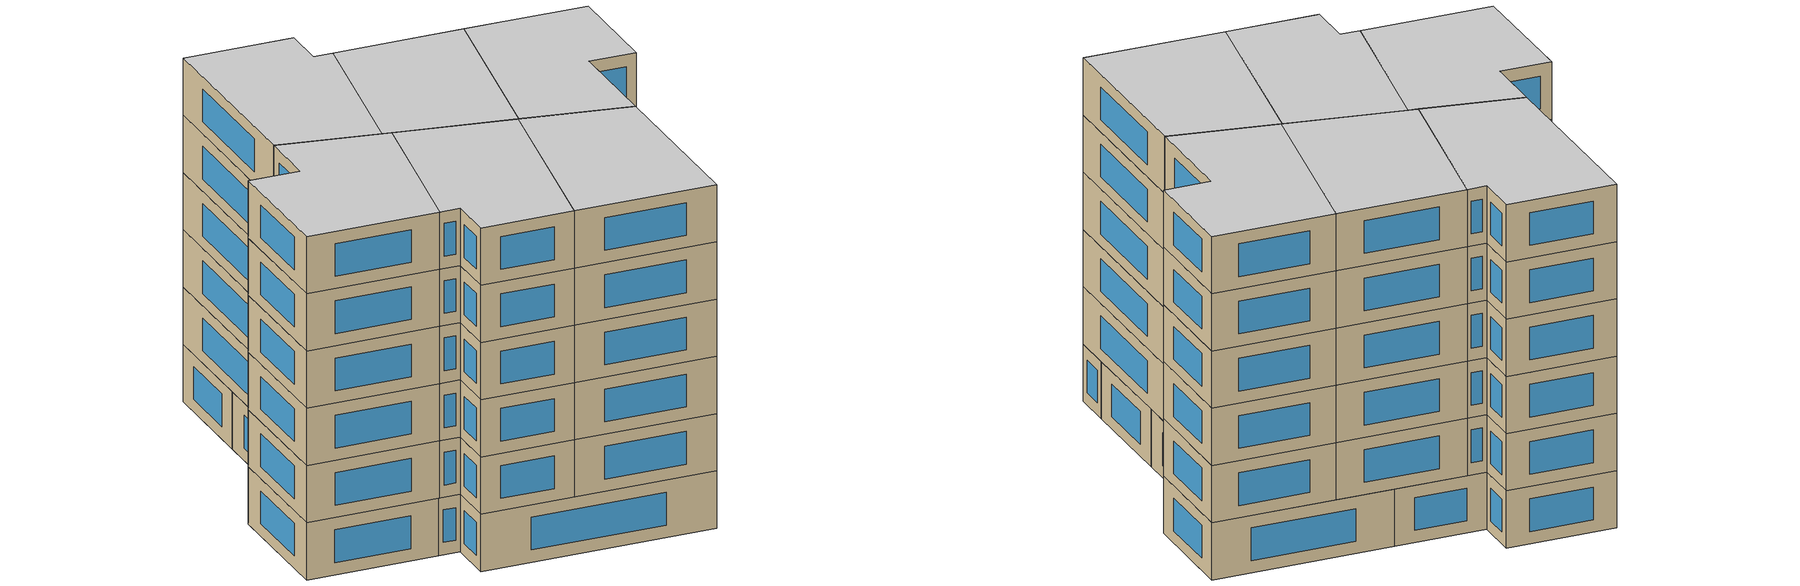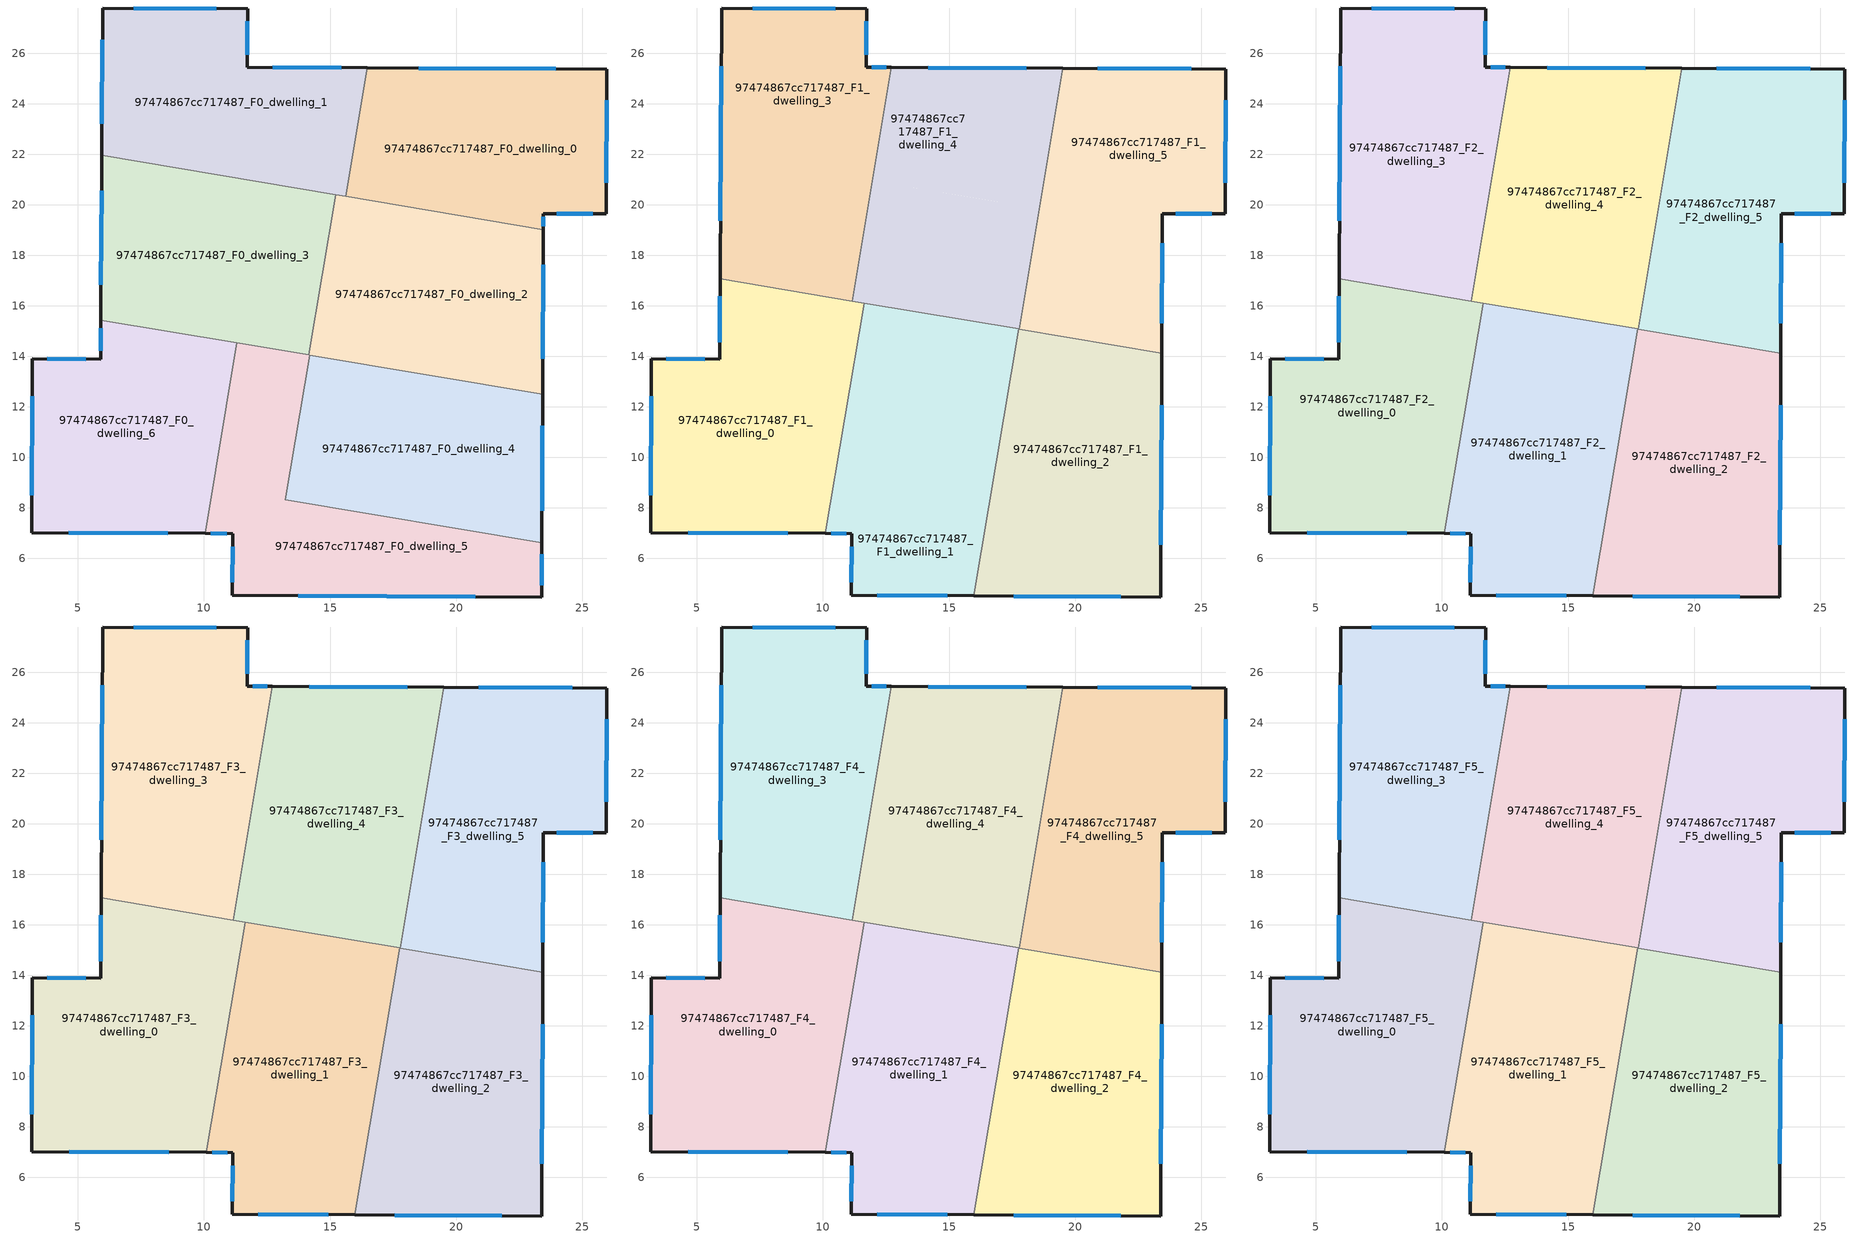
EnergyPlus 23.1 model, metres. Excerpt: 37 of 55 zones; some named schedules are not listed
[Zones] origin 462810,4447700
97474867cc717487_F0_dwelling_0
 floor ground (EU_floor_Construction): 25.97,25.38 25.94,19.65 23.46,19.66 23.46,19.02 15.62,20.34 16.47,25.43 z0
 wall outside (EU_wall_Construction): 23.46,19.02 23.46,19.66 25.94,19.65 25.97,25.38 16.47,25.43 z0:3
 wall to 97474867cc717487_F0_dwelling_1 (EU_wall_Construction): 16.47,25.43 15.62,20.34 z0:3
 wall to 97474867cc717487_F0_dwelling_2 (EU_wall_Construction): 15.62,20.34 23.46,19.02 z0:3
 window (EU_Window_Construction): 23.99,19.66 25.41,19.65 / 23.46,19.16 23.46,19.52 / 23.94,25.39 18.51,25.42 / 25.95,20.88 25.97,24.15 z0.64:2.36
97474867cc717487_F0_dwelling_1
 floor ground (EU_floor_Construction): 16.47,25.43 15.62,20.34 5.95,21.96 5.98,27.8 11.73,27.77 11.72,25.45 z0
 wall outside (EU_wall_Construction): 16.47,25.43 11.72,25.45 11.73,27.77 5.98,27.8 5.95,21.96 z0:3
 wall to 97474867cc717487_F0_dwelling_3 (EU_wall_Construction): 5.95,21.96 15.22,20.4 z0:3
 wall to 97474867cc717487_F0_dwelling_2 (EU_wall_Construction): 15.22,20.4 15.62,20.34 z0:3
 window (EU_Window_Construction): 5.98,26.55 5.96,23.21 / 10.5,27.78 7.22,27.8 / 11.72,25.95 11.73,27.28 / 15.45,25.44 12.74,25.45 z0.64:2.36
97474867cc717487_F0_dwelling_2
 floor ground (EU_floor_Construction): 23.46,19.02 23.42,12.5 14.15,14.06 15.22,20.41 z0
 wall outside (EU_wall_Construction): 23.42,12.5 23.46,19.02 z0:3
 wall to 97474867cc717487_F0_dwelling_3 (EU_wall_Construction): 15.22,20.41 14.15,14.06 z0:3
 wall to 97474867cc717487_F0_dwelling_4 (EU_wall_Construction): 14.19,14.05 23.42,12.5 z0:3
 wall to 97474867cc717487_F0_dwelling_5 (EU_wall_Construction): 14.15,14.06 14.19,14.05 z0:3
 window (EU_Window_Construction): 23.43,13.9 23.45,17.63 z0.64:2.36
 ceiling adiabatic (EU_roof_Construction): 23.43,14.13 23.46,19.02 18.58,19.84 17.78,15.08 14.42,15.64 14.15,14.06 17.49,13.5 17.75,15.08 z3
97474867cc717487_F0_dwelling_3
 floor ground (EU_floor_Construction): 15.22,20.41 14.15,14.06 5.92,15.44 5.95,21.96 z0
 wall outside (EU_wall_Construction): 5.95,21.96 5.92,15.44 z0:3
 wall to 97474867cc717487_F0_dwelling_6 (EU_wall_Construction): 5.92,15.44 11.31,14.53 z0:3
 wall to 97474867cc717487_F0_dwelling_5 (EU_wall_Construction): 11.31,14.53 14.15,14.06 z0:3
 window (EU_Window_Construction): 5.95,20.56 5.92,16.83 z0.64:2.36
 ceiling adiabatic (EU_roof_Construction): 14.15,14.06 15.22,20.41 11.96,20.95 11.16,16.19 11.63,16.11 11.37,14.52 z3
97474867cc717487_F0_dwelling_4
 floor ground (EU_floor_Construction): 23.42,12.5 23.39,6.61 13.23,8.32 14.19,14.05 z0
 wall outside (EU_wall_Construction): 23.39,6.61 23.42,12.5 z0:3
 wall to 97474867cc717487_F0_dwelling_5 (EU_wall_Construction): 14.19,14.05 13.23,8.32 23.39,6.61 z0:3
 window (EU_Window_Construction): 23.4,7.87 23.42,11.24 z0.64:2.36
97474867cc717487_F0_dwelling_5
 floor ground (EU_floor_Construction): 23.39,6.61 23.38,4.46 11.12,4.53 11.14,6.98 10.05,6.98 11.31,14.53 14.19,14.05 13.23,8.32 z0
 wall outside (EU_wall_Construction): 10.05,6.98 11.14,6.98 11.12,4.53 23.38,4.46 23.39,6.61 z0:3
 wall to 97474867cc717487_F0_dwelling_6 (EU_wall_Construction): 11.31,14.53 10.05,6.98 z0:3
 window (EU_Window_Construction): 23.39,4.92 23.39,6.15 / 13.75,4.52 20.76,4.48 / 11.14,6.45 11.13,5.06 / 10.28,6.98 10.91,6.98 z0.64:2.36
97474867cc717487_F0_dwelling_6
 floor ground (EU_floor_Construction): 11.31,14.53 10.05,6.98 3.17,7.01 3.21,13.9 5.91,13.88 5.92,15.44 z0
 wall outside (EU_wall_Construction): 5.92,15.44 5.91,13.88 3.21,13.9 3.17,7.01 10.05,6.98 z0:3
 window (EU_Window_Construction): 4.65,7.01 8.58,6.99 / 3.2,12.42 3.18,8.49 / 5.33,13.89 3.79,13.89 / 5.92,15.11 5.91,14.22 z0.64:2.36
97474867cc717487_F1_dwelling_0
 floor to 97474867cc717487_F0_dwelling_6 (EU_floor_Construction): 11.31,14.53 10.05,6.98 3.17,7.01 3.21,13.9 5.91,13.88 5.92,15.44 z3
 floor to 97474867cc717487_F0_dwelling_5 (EU_floor_Construction): 11.37,14.52 10.1,6.98 10.05,6.98 11.31,14.53 z3
 floor to 97474867cc717487_F0_dwelling_3 (EU_floor_Construction): 11.63,16.11 11.37,14.52 5.92,15.44 5.93,17.07 z3
 wall outside (EU_wall_Construction): 5.93,17.07 5.91,13.88 3.21,13.9 3.17,7.01 10.1,6.98 z3:6
 wall to 97474867cc717487_F1_dwelling_1 (EU_wall_Construction): 10.1,6.98 11.63,16.11 z3:6
 wall to 97474867cc717487_F1_dwelling_3 (EU_wall_Construction): 11.16,16.19 5.93,17.07 z3:6
 wall to 97474867cc717487_F1_dwelling_4 (EU_wall_Construction): 11.63,16.11 11.16,16.19 z3:6
 window (EU_Window_Construction): 5.92,16.39 5.91,14.57 / 4.66,7.01 8.62,6.99 / 3.2,12.42 3.18,8.49 / 5.33,13.89 3.79,13.89 z3.64:5.36
97474867cc717487_F1_dwelling_1
 floor to 97474867cc717487_F0_dwelling_5 (EU_floor_Construction): 14.19,14.05 13.23,8.32 16.53,7.76 15.98,4.51 11.12,4.53 11.14,6.98 10.1,6.98 11.37,14.52 z3
 floor to 97474867cc717487_F0_dwelling_4 (EU_floor_Construction): 17.49,13.5 16.53,7.76 13.23,8.32 14.19,14.05 z3
 floor adiabatic (EU_floor_Construction): 17.75,15.08 17.49,13.5 11.37,14.52 11.63,16.11 z3
 wall outside (EU_wall_Construction): 10.1,6.98 11.14,6.98 11.12,4.53 15.98,4.51 z3:6
 wall to 97474867cc717487_F1_dwelling_2 (EU_wall_Construction): 15.98,4.51 17.75,15.08 z3:6
 wall to 97474867cc717487_F1_dwelling_4 (EU_wall_Construction): 17.75,15.08 11.63,16.11 z3:6
 window (EU_Window_Construction): 12.16,4.53 14.94,4.51 / 11.14,6.45 11.13,5.06 / 10.33,6.98 10.92,6.98 z3.64:5.36
97474867cc717487_F1_dwelling_2
 floor to 97474867cc717487_F0_dwelling_4 (EU_floor_Construction): 23.42,12.5 23.39,6.61 16.53,7.76 17.49,13.5 z3
 floor to 97474867cc717487_F0_dwelling_5 (EU_floor_Construction): 23.39,6.61 23.38,4.46 15.98,4.51 16.53,7.76 z3
 floor to 97474867cc717487_F0_dwelling_2 (EU_floor_Construction): 23.43,14.13 23.42,12.5 17.49,13.5 17.75,15.08 z3
 wall outside (EU_wall_Construction): 15.98,4.51 23.38,4.46 23.43,14.13 z3:6
 wall to 97474867cc717487_F1_dwelling_5 (EU_wall_Construction): 23.43,14.13 17.78,15.08 z3:6
 wall to 97474867cc717487_F1_dwelling_4 (EU_wall_Construction): 17.78,15.08 17.75,15.08 z3:6
 window (EU_Window_Construction): 23.39,6.53 23.42,12.06 / 17.56,4.5 21.8,4.47 z3.64:5.36
97474867cc717487_F1_dwelling_3
 floor to 97474867cc717487_F0_dwelling_1 (EU_floor_Construction): 11.73,27.77 11.72,25.45 12.72,25.45 11.96,20.95 5.95,21.96 5.98,27.8 z3
 floor to 97474867cc717487_F0_dwelling_3 (EU_floor_Construction): 11.96,20.95 11.16,16.19 5.93,17.07 5.95,21.96 z3
 wall outside (EU_wall_Construction): 12.72,25.45 11.72,25.45 11.73,27.77 5.98,27.8 5.93,17.07 z3:6
 wall to 97474867cc717487_F1_dwelling_4 (EU_wall_Construction): 11.16,16.19 12.72,25.45 z3:6
 window (EU_Window_Construction): 5.97,25.5 5.94,19.37 / 10.5,27.78 7.22,27.8 / 11.72,25.95 11.73,27.28 / 12.51,25.45 11.93,25.45 z3.64:5.36
97474867cc717487_F1_dwelling_4
 floor to 97474867cc717487_F0_dwelling_1 (EU_floor_Construction): 16.47,25.43 15.62,20.34 11.96,20.95 12.72,25.45 z3
 floor to 97474867cc717487_F0_dwelling_0 (EU_floor_Construction): 19.52,25.42 18.58,19.84 15.62,20.34 16.47,25.43 z3
 floor to 97474867cc717487_F0_dwelling_2 (EU_floor_Construction): 18.58,19.84 17.78,15.08 14.42,15.64 15.22,20.4 z3
 floor adiabatic (EU_floor_Construction): 15.22,20.4 14.42,15.64 11.16,16.19 11.96,20.95 z3
 wall outside (EU_wall_Construction): 19.52,25.42 12.72,25.45 z3:6
 wall to 97474867cc717487_F1_dwelling_5 (EU_wall_Construction): 17.78,15.08 19.52,25.42 z3:6
 window (EU_Window_Construction): 18.06,25.42 14.17,25.44 z3.64:5.36
97474867cc717487_F1_dwelling_5
 floor to 97474867cc717487_F0_dwelling_0 (EU_floor_Construction): 25.97,25.38 25.94,19.65 23.46,19.66 23.45,19.02 18.58,19.84 19.52,25.42 z3
 floor adiabatic (EU_floor_Construction): 23.45,19.02 23.43,14.13 17.78,15.08 18.58,19.84 z3
 wall outside (EU_wall_Construction): 23.43,14.13 23.46,19.66 25.94,19.65 25.97,25.38 19.52,25.42 z3:6
 window (EU_Window_Construction): 23.44,15.31 23.45,18.47 / 24.59,25.39 20.9,25.41 / 25.95,20.88 25.97,24.15 / 23.99,19.66 25.41,19.65 z3.64:5.36
97474867cc717487_F2_dwelling_0
 floor to 97474867cc717487_F1_dwelling_0 (EU_floor_Construction): 11.63,16.11 10.1,6.98 3.17,7.01 3.21,13.9 5.91,13.88 5.93,17.07 z6
 wall outside (EU_wall_Construction): 5.93,17.07 5.91,13.88 3.21,13.9 3.17,7.01 10.1,6.98 z6:9
 wall to 97474867cc717487_F2_dwelling_1 (EU_wall_Construction): 10.1,6.98 11.63,16.11 z6:9
 wall to 97474867cc717487_F2_dwelling_3 (EU_wall_Construction): 11.16,16.19 5.93,17.07 z6:9
 wall to 97474867cc717487_F2_dwelling_4 (EU_wall_Construction): 11.63,16.11 11.16,16.19 z6:9
 window (EU_Window_Construction): 5.92,16.39 5.91,14.57 / 4.66,7.01 8.62,6.99 / 3.2,12.42 3.18,8.49 / 5.33,13.89 3.79,13.89 z6.64:8.36
97474867cc717487_F2_dwelling_1
 floor to 97474867cc717487_F1_dwelling_1 (EU_floor_Construction): 17.75,15.08 15.98,4.51 11.12,4.53 11.14,6.98 10.1,6.98 11.63,16.11 z6
 wall outside (EU_wall_Construction): 10.1,6.98 11.14,6.98 11.12,4.53 15.98,4.51 z6:9
 wall to 97474867cc717487_F2_dwelling_2 (EU_wall_Construction): 15.98,4.51 17.75,15.08 z6:9
 wall to 97474867cc717487_F2_dwelling_4 (EU_wall_Construction): 17.75,15.08 11.63,16.11 z6:9
 window (EU_Window_Construction): 12.16,4.53 14.94,4.51 / 11.14,6.45 11.13,5.06 / 10.33,6.98 10.92,6.98 z6.64:8.36
97474867cc717487_F2_dwelling_2
 floor to 97474867cc717487_F1_dwelling_2 (EU_floor_Construction): 23.43,14.13 23.38,4.46 15.98,4.51 17.75,15.08 z6
 wall outside (EU_wall_Construction): 15.98,4.51 23.38,4.46 23.43,14.13 z6:9
 wall to 97474867cc717487_F2_dwelling_5 (EU_wall_Construction): 23.43,14.13 17.78,15.08 z6:9
 wall to 97474867cc717487_F2_dwelling_4 (EU_wall_Construction): 17.78,15.08 17.75,15.08 z6:9
 window (EU_Window_Construction): 23.39,6.53 23.42,12.06 / 17.56,4.5 21.8,4.47 z6.64:8.36
97474867cc717487_F2_dwelling_3
 floor to 97474867cc717487_F1_dwelling_3 (EU_floor_Construction): 11.73,27.77 11.72,25.45 12.72,25.45 11.16,16.19 5.93,17.07 5.98,27.8 z6
 wall outside (EU_wall_Construction): 12.72,25.45 11.72,25.45 11.73,27.77 5.98,27.8 5.93,17.07 z6:9
 wall to 97474867cc717487_F2_dwelling_4 (EU_wall_Construction): 11.16,16.19 12.72,25.45 z6:9
 window (EU_Window_Construction): 5.97,25.5 5.94,19.37 / 10.5,27.78 7.22,27.8 / 11.72,25.95 11.73,27.28 / 12.51,25.45 11.93,25.45 z6.64:8.36
97474867cc717487_F2_dwelling_4
 floor to 97474867cc717487_F1_dwelling_4 (EU_floor_Construction): 19.52,25.42 17.78,15.08 11.16,16.19 12.72,25.45 z6
 wall outside (EU_wall_Construction): 19.52,25.42 12.72,25.45 z6:9
 wall to 97474867cc717487_F2_dwelling_5 (EU_wall_Construction): 17.78,15.08 19.52,25.42 z6:9
 window (EU_Window_Construction): 18.06,25.42 14.17,25.44 z6.64:8.36
97474867cc717487_F2_dwelling_5
 floor to 97474867cc717487_F1_dwelling_5 (EU_floor_Construction): 25.97,25.38 25.94,19.65 23.46,19.66 23.43,14.13 17.78,15.08 19.52,25.42 z6
 wall outside (EU_wall_Construction): 23.43,14.13 23.46,19.66 25.94,19.65 25.97,25.38 19.52,25.42 z6:9
 window (EU_Window_Construction): 23.44,15.31 23.45,18.47 / 24.59,25.39 20.9,25.41 / 25.95,20.88 25.97,24.15 / 23.99,19.66 25.41,19.65 z6.64:8.36
97474867cc717487_F3_dwelling_0
 floor to 97474867cc717487_F2_dwelling_0 (EU_floor_Construction): 11.63,16.11 10.1,6.98 3.17,7.01 3.21,13.9 5.91,13.88 5.93,17.07 z9
 wall outside (EU_wall_Construction): 5.93,17.07 5.91,13.88 3.21,13.9 3.17,7.01 10.1,6.98 z9:12
 wall to 97474867cc717487_F3_dwelling_1 (EU_wall_Construction): 10.1,6.98 11.63,16.11 z9:12
 wall to 97474867cc717487_F3_dwelling_3 (EU_wall_Construction): 11.16,16.19 5.93,17.07 z9:12
 wall to 97474867cc717487_F3_dwelling_4 (EU_wall_Construction): 11.63,16.11 11.16,16.19 z9:12
 window (EU_Window_Construction): 5.92,16.39 5.91,14.57 / 4.66,7.01 8.62,6.99 / 3.2,12.42 3.18,8.49 / 5.33,13.89 3.79,13.89 z9.64:11.36
97474867cc717487_F3_dwelling_1
 floor to 97474867cc717487_F2_dwelling_1 (EU_floor_Construction): 17.75,15.08 15.98,4.51 11.12,4.53 11.14,6.98 10.1,6.98 11.63,16.11 z9
 wall outside (EU_wall_Construction): 10.1,6.98 11.14,6.98 11.12,4.53 15.98,4.51 z9:12
 wall to 97474867cc717487_F3_dwelling_2 (EU_wall_Construction): 15.98,4.51 17.75,15.08 z9:12
 wall to 97474867cc717487_F3_dwelling_4 (EU_wall_Construction): 17.75,15.08 11.63,16.11 z9:12
 window (EU_Window_Construction): 12.16,4.53 14.94,4.51 / 11.14,6.45 11.13,5.06 / 10.33,6.98 10.92,6.98 z9.64:11.36
97474867cc717487_F3_dwelling_2
 floor to 97474867cc717487_F2_dwelling_2 (EU_floor_Construction): 23.43,14.13 23.38,4.46 15.98,4.51 17.75,15.08 z9
 wall outside (EU_wall_Construction): 15.98,4.51 23.38,4.46 23.43,14.13 z9:12
 wall to 97474867cc717487_F3_dwelling_5 (EU_wall_Construction): 23.43,14.13 17.78,15.08 z9:12
 wall to 97474867cc717487_F3_dwelling_4 (EU_wall_Construction): 17.78,15.08 17.75,15.08 z9:12
 window (EU_Window_Construction): 23.39,6.53 23.42,12.06 / 17.56,4.5 21.8,4.47 z9.64:11.36
97474867cc717487_F3_dwelling_3
 floor to 97474867cc717487_F2_dwelling_3 (EU_floor_Construction): 11.73,27.77 11.72,25.45 12.72,25.45 11.16,16.19 5.93,17.07 5.98,27.8 z9
 wall outside (EU_wall_Construction): 12.72,25.45 11.72,25.45 11.73,27.77 5.98,27.8 5.93,17.07 z9:12
 wall to 97474867cc717487_F3_dwelling_4 (EU_wall_Construction): 11.16,16.19 12.72,25.45 z9:12
 window (EU_Window_Construction): 5.97,25.5 5.94,19.37 / 10.5,27.78 7.22,27.8 / 11.72,25.95 11.73,27.28 / 12.51,25.45 11.93,25.45 z9.64:11.36
97474867cc717487_F3_dwelling_4
 floor to 97474867cc717487_F2_dwelling_4 (EU_floor_Construction): 19.52,25.42 17.78,15.08 11.16,16.19 12.72,25.45 z9
 wall outside (EU_wall_Construction): 19.52,25.42 12.72,25.45 z9:12
 wall to 97474867cc717487_F3_dwelling_5 (EU_wall_Construction): 17.78,15.08 19.52,25.42 z9:12
 window (EU_Window_Construction): 18.06,25.42 14.17,25.44 z9.64:11.36
97474867cc717487_F3_dwelling_5
 floor to 97474867cc717487_F2_dwelling_5 (EU_floor_Construction): 25.97,25.38 25.94,19.65 23.46,19.66 23.43,14.13 17.78,15.08 19.52,25.42 z9
 wall outside (EU_wall_Construction): 23.43,14.13 23.46,19.66 25.94,19.65 25.97,25.38 19.52,25.42 z9:12
 window (EU_Window_Construction): 23.44,15.31 23.45,18.47 / 24.59,25.39 20.9,25.41 / 25.95,20.88 25.97,24.15 / 23.99,19.66 25.41,19.65 z9.64:11.36
97474867cc717487_F4_dwelling_0
 floor to 97474867cc717487_F3_dwelling_0 (EU_floor_Construction): 11.63,16.11 10.1,6.98 3.17,7.01 3.21,13.9 5.91,13.88 5.93,17.07 z12
 wall outside (EU_wall_Construction): 5.93,17.07 5.91,13.88 3.21,13.9 3.17,7.01 10.1,6.98 z12:15
 wall to 97474867cc717487_F4_dwelling_1 (EU_wall_Construction): 10.1,6.98 11.63,16.11 z12:15
 wall to 97474867cc717487_F4_dwelling_3 (EU_wall_Construction): 11.16,16.19 5.93,17.07 z12:15
 wall to 97474867cc717487_F4_dwelling_4 (EU_wall_Construction): 11.63,16.11 11.16,16.19 z12:15
 window (EU_Window_Construction): 5.92,16.39 5.91,14.57 / 4.66,7.01 8.62,6.99 / 3.2,12.42 3.18,8.49 / 5.33,13.89 3.79,13.89 z12.64:14.36
97474867cc717487_F4_dwelling_1
 floor to 97474867cc717487_F3_dwelling_1 (EU_floor_Construction): 17.75,15.08 15.98,4.51 11.12,4.53 11.14,6.98 10.1,6.98 11.63,16.11 z12
 wall outside (EU_wall_Construction): 10.1,6.98 11.14,6.98 11.12,4.53 15.98,4.51 z12:15
 wall to 97474867cc717487_F4_dwelling_2 (EU_wall_Construction): 15.98,4.51 17.75,15.08 z12:15
 wall to 97474867cc717487_F4_dwelling_4 (EU_wall_Construction): 17.75,15.08 11.63,16.11 z12:15
 window (EU_Window_Construction): 12.16,4.53 14.94,4.51 / 11.14,6.45 11.13,5.06 / 10.33,6.98 10.92,6.98 z12.64:14.36
97474867cc717487_F4_dwelling_2
 floor to 97474867cc717487_F3_dwelling_2 (EU_floor_Construction): 23.43,14.13 23.38,4.46 15.98,4.51 17.75,15.08 z12
 wall outside (EU_wall_Construction): 15.98,4.51 23.38,4.46 23.43,14.13 z12:15
 wall to 97474867cc717487_F4_dwelling_5 (EU_wall_Construction): 23.43,14.13 17.78,15.08 z12:15
 wall to 97474867cc717487_F4_dwelling_4 (EU_wall_Construction): 17.78,15.08 17.75,15.08 z12:15
 window (EU_Window_Construction): 23.39,6.53 23.42,12.06 / 17.56,4.5 21.8,4.47 z12.64:14.36
97474867cc717487_F4_dwelling_3
 floor to 97474867cc717487_F3_dwelling_3 (EU_floor_Construction): 11.73,27.77 11.72,25.45 12.72,25.45 11.16,16.19 5.93,17.07 5.98,27.8 z12
 wall outside (EU_wall_Construction): 12.72,25.45 11.72,25.45 11.73,27.77 5.98,27.8 5.93,17.07 z12:15
 wall to 97474867cc717487_F4_dwelling_4 (EU_wall_Construction): 11.16,16.19 12.72,25.45 z12:15
 window (EU_Window_Construction): 5.97,25.5 5.94,19.37 / 10.5,27.78 7.22,27.8 / 11.72,25.95 11.73,27.28 / 12.51,25.45 11.93,25.45 z12.64:14.36
97474867cc717487_F4_dwelling_4
 floor to 97474867cc717487_F3_dwelling_4 (EU_floor_Construction): 19.52,25.42 17.78,15.08 11.16,16.19 12.72,25.45 z12
 wall outside (EU_wall_Construction): 19.52,25.42 12.72,25.45 z12:15
 wall to 97474867cc717487_F4_dwelling_5 (EU_wall_Construction): 17.78,15.08 19.52,25.42 z12:15
 window (EU_Window_Construction): 18.06,25.42 14.17,25.44 z12.64:14.36
97474867cc717487_F4_dwelling_5
 floor to 97474867cc717487_F3_dwelling_5 (EU_floor_Construction): 25.97,25.38 25.94,19.65 23.46,19.66 23.43,14.13 17.78,15.08 19.52,25.42 z12
 wall outside (EU_wall_Construction): 23.43,14.13 23.46,19.66 25.94,19.65 25.97,25.38 19.52,25.42 z12:15
 window (EU_Window_Construction): 23.44,15.31 23.45,18.47 / 24.59,25.39 20.9,25.41 / 25.95,20.88 25.97,24.15 / 23.99,19.66 25.41,19.65 z12.64:14.36
97474867cc717487_F5_dwelling_0
 floor to 97474867cc717487_F4_dwelling_0 (EU_floor_Construction): 11.63,16.11 10.1,6.98 3.17,7.01 3.21,13.9 5.91,13.88 5.93,17.07 z15
 wall outside (EU_wall_Construction): 5.93,17.07 5.91,13.88 3.21,13.9 3.17,7.01 10.1,6.98 z15:18
 wall to 97474867cc717487_F5_dwelling_1 (EU_wall_Construction): 10.1,6.98 11.63,16.11 z15:18
 wall to 97474867cc717487_F5_dwelling_3 (EU_wall_Construction): 11.16,16.19 5.93,17.07 z15:18
 wall to 97474867cc717487_F5_dwelling_4 (EU_wall_Construction): 11.63,16.11 11.16,16.19 z15:18
 window (EU_Window_Construction): 5.92,16.39 5.91,14.57 / 4.66,7.01 8.62,6.99 / 3.2,12.42 3.18,8.49 / 5.33,13.89 3.79,13.89 z15.64:17.36
 ceiling to 97474867cc717487_F6_dwelling_0 (EU_floor_Construction): 10.1,6.98 11.63,16.11 5.93,17.07 5.91,13.88 3.21,13.9 3.17,7.01 z18
97474867cc717487_F5_dwelling_1
 floor to 97474867cc717487_F4_dwelling_1 (EU_floor_Construction): 17.75,15.08 15.98,4.51 11.12,4.53 11.14,6.98 10.1,6.98 11.63,16.11 z15
 wall outside (EU_wall_Construction): 10.1,6.98 11.14,6.98 11.12,4.53 15.98,4.51 z15:18
 wall to 97474867cc717487_F5_dwelling_2 (EU_wall_Construction): 15.98,4.51 17.75,15.08 z15:18
 wall to 97474867cc717487_F5_dwelling_4 (EU_wall_Construction): 17.75,15.08 11.63,16.11 z15:18
 window (EU_Window_Construction): 12.16,4.53 14.94,4.51 / 11.14,6.45 11.13,5.06 / 10.33,6.98 10.92,6.98 z15.64:17.36
 ceiling to 97474867cc717487_F6_dwelling_1 (EU_floor_Construction): 15.98,4.51 17.75,15.08 11.63,16.11 10.1,6.98 11.14,6.98 11.12,4.53 z18
97474867cc717487_F5_dwelling_2
 floor to 97474867cc717487_F4_dwelling_2 (EU_floor_Construction): 23.43,14.13 23.38,4.46 15.98,4.51 17.75,15.08 z15
 wall outside (EU_wall_Construction): 15.98,4.51 23.38,4.46 23.43,14.13 z15:18
 wall to 97474867cc717487_F5_dwelling_5 (EU_wall_Construction): 23.43,14.13 17.78,15.08 z15:18
 wall to 97474867cc717487_F5_dwelling_4 (EU_wall_Construction): 17.78,15.08 17.75,15.08 z15:18
 window (EU_Window_Construction): 23.39,6.53 23.42,12.06 / 17.56,4.5 21.8,4.47 z15.64:17.36
 ceiling to 97474867cc717487_F6_dwelling_2 (EU_floor_Construction): 23.38,4.46 23.43,14.13 17.75,15.08 15.98,4.51 z18
97474867cc717487_F5_dwelling_3
 floor to 97474867cc717487_F4_dwelling_3 (EU_floor_Construction): 11.73,27.77 11.72,25.45 12.72,25.45 11.16,16.19 5.93,17.07 5.98,27.8 z15
 wall outside (EU_wall_Construction): 12.72,25.45 11.72,25.45 11.73,27.77 5.98,27.8 5.93,17.07 z15:18
 wall to 97474867cc717487_F5_dwelling_4 (EU_wall_Construction): 11.16,16.19 12.72,25.45 z15:18
 window (EU_Window_Construction): 5.97,25.5 5.94,19.37 / 10.5,27.78 7.22,27.8 / 11.72,25.95 11.73,27.28 / 12.51,25.45 11.93,25.45 z15.64:17.36
 ceiling to 97474867cc717487_F6_dwelling_3 (EU_floor_Construction): 11.16,16.19 12.72,25.45 11.72,25.45 11.73,27.77 5.98,27.8 5.93,17.07 z18
97474867cc717487_F5_dwelling_4
 floor to 97474867cc717487_F4_dwelling_4 (EU_floor_Construction): 19.52,25.42 17.78,15.08 11.16,16.19 12.72,25.45 z15
 wall outside (EU_wall_Construction): 19.52,25.42 12.72,25.45 z15:18
 wall to 97474867cc717487_F5_dwelling_5 (EU_wall_Construction): 17.78,15.08 19.52,25.42 z15:18
 window (EU_Window_Construction): 18.06,25.42 14.17,25.44 z15.64:17.36
 ceiling to 97474867cc717487_F6_dwelling_4 (EU_floor_Construction): 17.78,15.08 19.52,25.42 12.72,25.45 11.16,16.19 z18
97474867cc717487_F5_dwelling_5
 floor to 97474867cc717487_F4_dwelling_5 (EU_floor_Construction): 25.97,25.38 25.94,19.65 23.46,19.66 23.43,14.13 17.78,15.08 19.52,25.42 z15
 wall outside (EU_wall_Construction): 23.43,14.13 23.46,19.66 25.94,19.65 25.97,25.38 19.52,25.42 z15:18
 window (EU_Window_Construction): 23.44,15.31 23.45,18.47 / 24.59,25.39 20.9,25.41 / 25.95,20.88 25.97,24.15 / 23.99,19.66 25.41,19.65 z15.64:17.36
 ceiling to 97474867cc717487_F6_dwelling_5 (EU_floor_Construction): 23.43,14.13 23.46,19.66 25.94,19.65 25.97,25.38 19.52,25.42 17.78,15.08 z18
[Building]
EU S2 Campaign: North Axis=0; Terrain=City; Solar Distribution=FullExterior
[Site:Location]
Yerevan-Zvartnots.Intl.AP: Latitude=40.15; Longitude=44.383; Time Zone=4; Elevation=854
[SizingPeriod:WeatherFileDays]
AnnualSizingPeriod: Begin Month=1; Begin Day of Month=1; End Month=12; End Day of Month=31; Day of Week for Start Day=Monday; Use Weather File Daylight Saving Period=No; Use Weather File Rain and Snow Indicators=No
[MATERIAL]
EU_InternalMass_Material: Roughness=MediumRough; Thickness=0.1; Conductivity=1; Density=1800; Specific Heat=900; Thermal Absorptance=0.9; Solar Absorptance=0.7; Visible Absorptance=0.7
[MATERIAL:NOMASS] Roughness=MediumRough; Thermal Absorptance=0.9; Solar Absorptance=0.7; Visible Absorptance=0.7
Name | Thermal Resistance
EU_wall_NoMass | 1.05043
EU_roof_NoMass | 1.45357
EU_floor_NoMass | 0.478065
[WINDOWMATERIAL:SIMPLEGLAZINGSYSTEM]
EU_Window_SimpleGlazing: UFactor=2.5566; Solar Heat Gain Coefficient=0.75; Visible Transmittance=0.75
[CONSTRUCTION]
EU_wall_Construction: EU_wall_NoMass
EU_roof_Construction: EU_roof_NoMass
EU_floor_Construction: EU_floor_NoMass
EU_Window_Construction: EU_Window_SimpleGlazing
EU_InternalMass_Construction: EU_InternalMass_Material
[ZONE] Type=1; Multiplier=1; Ceiling Height=autocalculate; Floor Area=autocalculate; Part of Total Floor Area=Yes
Name | Volume
97474867cc717487_F0_dwelling_0 | 171.409
97474867cc717487_F1_dwelling_0; 97474867cc717487_F2_dwelling_0; 97474867cc717487_F3_dwelling_0; 97474867cc717487_F4_dwelling_0; 97474867cc717487_F5_dwelling_0 | 199.964
97474867cc717487_F0_dwelling_1 | 171.394
97474867cc717487_F1_dwelling_1; 97474867cc717487_F2_dwelling_1; 97474867cc717487_F3_dwelling_1; 97474867cc717487_F4_dwelling_1; 97474867cc717487_F5_dwelling_1; 97474867cc717487_F1_dwelling_5; 97474867cc717487_F2_dwelling_5; 97474867cc717487_F3_dwelling_5; 97474867cc717487_F4_dwelling_5; 97474867cc717487_F5_dwelling_5 | 199.956
97474867cc717487_F0_dwelling_2 | 171.391
97474867cc717487_F1_dwelling_2; 97474867cc717487_F2_dwelling_2; 97474867cc717487_F3_dwelling_2; 97474867cc717487_F4_dwelling_2; 97474867cc717487_F5_dwelling_2 | 199.979
97474867cc717487_F0_dwelling_3 | 171.398
97474867cc717487_F1_dwelling_3; 97474867cc717487_F2_dwelling_3; 97474867cc717487_F3_dwelling_3; 97474867cc717487_F4_dwelling_3; 97474867cc717487_F5_dwelling_3 | 199.967
97474867cc717487_F0_dwelling_4 | 171.415
97474867cc717487_F1_dwelling_4; 97474867cc717487_F2_dwelling_4; 97474867cc717487_F3_dwelling_4; 97474867cc717487_F4_dwelling_4; 97474867cc717487_F5_dwelling_4 | 199.961
97474867cc717487_F0_dwelling_5 | 171.392
97474867cc717487_F0_dwelling_6 | 171.4
[INTERNALMASS] Construction=EU_InternalMass_Construction
Name | Zone or ZoneList | Surface Area
97474867cc717487_F0_dwelling_0_EU_InternalMass | 97474867cc717487_F0_dwelling_0 | 57.1356
97474867cc717487_F0_dwelling_1_EU_InternalMass | 97474867cc717487_F0_dwelling_1 | 57.132
97474867cc717487_F0_dwelling_2_EU_InternalMass | 97474867cc717487_F0_dwelling_2 | 57.1303
97474867cc717487_F0_dwelling_3_EU_InternalMass | 97474867cc717487_F0_dwelling_3 | 57.1326
97474867cc717487_F0_dwelling_4_EU_InternalMass | 97474867cc717487_F0_dwelling_4 | 57.1385
97474867cc717487_F0_dwelling_5_EU_InternalMass | 97474867cc717487_F0_dwelling_5 | 57.1308
97474867cc717487_F0_dwelling_6_EU_InternalMass | 97474867cc717487_F0_dwelling_6 | 57.132
97474867cc717487_F1_dwelling_0_EU_InternalMass | 97474867cc717487_F1_dwelling_0 | 66.6546
97474867cc717487_F1_dwelling_1_EU_InternalMass | 97474867cc717487_F1_dwelling_1 | 66.652
97474867cc717487_F1_dwelling_2_EU_InternalMass | 97474867cc717487_F1_dwelling_2 | 66.6597
97474867cc717487_F1_dwelling_3_EU_InternalMass | 97474867cc717487_F1_dwelling_3 | 66.656
97474867cc717487_F1_dwelling_4_EU_InternalMass | 97474867cc717487_F1_dwelling_4 | 66.6535
97474867cc717487_F1_dwelling_5_EU_InternalMass | 97474867cc717487_F1_dwelling_5 | 66.6521
97474867cc717487_F2_dwelling_0_EU_InternalMass | 97474867cc717487_F2_dwelling_0 | 66.6546
97474867cc717487_F2_dwelling_1_EU_InternalMass | 97474867cc717487_F2_dwelling_1 | 66.652
97474867cc717487_F2_dwelling_2_EU_InternalMass | 97474867cc717487_F2_dwelling_2 | 66.6597
97474867cc717487_F2_dwelling_3_EU_InternalMass | 97474867cc717487_F2_dwelling_3 | 66.656
97474867cc717487_F2_dwelling_4_EU_InternalMass | 97474867cc717487_F2_dwelling_4 | 66.6535
97474867cc717487_F2_dwelling_5_EU_InternalMass | 97474867cc717487_F2_dwelling_5 | 66.6521
97474867cc717487_F3_dwelling_0_EU_InternalMass | 97474867cc717487_F3_dwelling_0 | 66.6546
97474867cc717487_F3_dwelling_1_EU_InternalMass | 97474867cc717487_F3_dwelling_1 | 66.652
97474867cc717487_F3_dwelling_2_EU_InternalMass | 97474867cc717487_F3_dwelling_2 | 66.6597
97474867cc717487_F3_dwelling_3_EU_InternalMass | 97474867cc717487_F3_dwelling_3 | 66.656
97474867cc717487_F3_dwelling_4_EU_InternalMass | 97474867cc717487_F3_dwelling_4 | 66.6535
97474867cc717487_F3_dwelling_5_EU_InternalMass | 97474867cc717487_F3_dwelling_5 | 66.6521
97474867cc717487_F4_dwelling_0_EU_InternalMass | 97474867cc717487_F4_dwelling_0 | 66.6546
97474867cc717487_F4_dwelling_1_EU_InternalMass | 97474867cc717487_F4_dwelling_1 | 66.652
97474867cc717487_F4_dwelling_2_EU_InternalMass | 97474867cc717487_F4_dwelling_2 | 66.6597
97474867cc717487_F4_dwelling_3_EU_InternalMass | 97474867cc717487_F4_dwelling_3 | 66.656
97474867cc717487_F4_dwelling_4_EU_InternalMass | 97474867cc717487_F4_dwelling_4 | 66.6535
97474867cc717487_F4_dwelling_5_EU_InternalMass | 97474867cc717487_F4_dwelling_5 | 66.6521
97474867cc717487_F5_dwelling_0_EU_InternalMass | 97474867cc717487_F5_dwelling_0 | 66.6546
97474867cc717487_F5_dwelling_1_EU_InternalMass | 97474867cc717487_F5_dwelling_1 | 66.652
97474867cc717487_F5_dwelling_2_EU_InternalMass | 97474867cc717487_F5_dwelling_2 | 66.6597
97474867cc717487_F5_dwelling_3_EU_InternalMass | 97474867cc717487_F5_dwelling_3 | 66.656
97474867cc717487_F5_dwelling_4_EU_InternalMass | 97474867cc717487_F5_dwelling_4 | 66.6535
97474867cc717487_F5_dwelling_5_EU_InternalMass | 97474867cc717487_F5_dwelling_5 | 66.6521
[OTHEREQUIPMENT] Fuel Type=Electricity; Design Level Calculation Method=Watts/Area; Power per Zone Floor Area=1; Fraction Latent=0; Fraction Radiant=0; Fraction Lost=0; Carbon Dioxide Generation Rate=0; EndUse Subcategory=EU_Step8_InternalGains
Name | Zone or ZoneList or Space or SpaceList | Schedule
EU_Step8_InternalGain_97474867cc717487_F0_dwelling_0_f000 | 97474867cc717487_F0_dwelling_0 | EU_Step8_GainSchedule_97474867cc717487_F0_dwelling_0_f000
EU_Step8_InternalGain_97474867cc717487_F0_dwelling_1_f000 | 97474867cc717487_F0_dwelling_1 | EU_Step8_GainSchedule_97474867cc717487_F0_dwelling_1_f000
EU_Step8_InternalGain_97474867cc717487_F0_dwelling_2_f000 | 97474867cc717487_F0_dwelling_2 | EU_Step8_GainSchedule_97474867cc717487_F0_dwelling_2_f000
EU_Step8_InternalGain_97474867cc717487_F0_dwelling_3_f000 | 97474867cc717487_F0_dwelling_3 | EU_Step8_GainSchedule_97474867cc717487_F0_dwelling_3_f000
EU_Step8_InternalGain_97474867cc717487_F0_dwelling_4_f000 | 97474867cc717487_F0_dwelling_4 | EU_Step8_GainSchedule_97474867cc717487_F0_dwelling_4_f000
EU_Step8_InternalGain_97474867cc717487_F0_dwelling_5_f000 | 97474867cc717487_F0_dwelling_5 | EU_Step8_GainSchedule_97474867cc717487_F0_dwelling_5_f000
EU_Step8_InternalGain_97474867cc717487_F0_dwelling_6_f000 | 97474867cc717487_F0_dwelling_6 | EU_Step8_GainSchedule_97474867cc717487_F0_dwelling_6_f000
EU_Step8_InternalGain_97474867cc717487_F1_dwelling_0_f000 | 97474867cc717487_F1_dwelling_0 | EU_Step8_GainSchedule_97474867cc717487_F1_dwelling_0_f000
EU_Step8_InternalGain_97474867cc717487_F1_dwelling_1_f000 | 97474867cc717487_F1_dwelling_1 | EU_Step8_GainSchedule_97474867cc717487_F1_dwelling_1_f000
EU_Step8_InternalGain_97474867cc717487_F1_dwelling_2_f000 | 97474867cc717487_F1_dwelling_2 | EU_Step8_GainSchedule_97474867cc717487_F1_dwelling_2_f000
EU_Step8_InternalGain_97474867cc717487_F1_dwelling_3_f000 | 97474867cc717487_F1_dwelling_3 | EU_Step8_GainSchedule_97474867cc717487_F1_dwelling_3_f000
EU_Step8_InternalGain_97474867cc717487_F1_dwelling_4_f000 | 97474867cc717487_F1_dwelling_4 | EU_Step8_GainSchedule_97474867cc717487_F1_dwelling_4_f000
EU_Step8_InternalGain_97474867cc717487_F1_dwelling_5_f000 | 97474867cc717487_F1_dwelling_5 | EU_Step8_GainSchedule_97474867cc717487_F1_dwelling_5_f000
EU_Step8_InternalGain_97474867cc717487_F2_dwelling_0_f000 | 97474867cc717487_F2_dwelling_0 | EU_Step8_GainSchedule_97474867cc717487_F2_dwelling_0_f000
EU_Step8_InternalGain_97474867cc717487_F2_dwelling_1_f000 | 97474867cc717487_F2_dwelling_1 | EU_Step8_GainSchedule_97474867cc717487_F2_dwelling_1_f000
EU_Step8_InternalGain_97474867cc717487_F2_dwelling_2_f000 | 97474867cc717487_F2_dwelling_2 | EU_Step8_GainSchedule_97474867cc717487_F2_dwelling_2_f000
EU_Step8_InternalGain_97474867cc717487_F2_dwelling_3_f000 | 97474867cc717487_F2_dwelling_3 | EU_Step8_GainSchedule_97474867cc717487_F2_dwelling_3_f000
EU_Step8_InternalGain_97474867cc717487_F2_dwelling_4_f000 | 97474867cc717487_F2_dwelling_4 | EU_Step8_GainSchedule_97474867cc717487_F2_dwelling_4_f000
EU_Step8_InternalGain_97474867cc717487_F2_dwelling_5_f000 | 97474867cc717487_F2_dwelling_5 | EU_Step8_GainSchedule_97474867cc717487_F2_dwelling_5_f000
EU_Step8_InternalGain_97474867cc717487_F3_dwelling_0_f000 | 97474867cc717487_F3_dwelling_0 | EU_Step8_GainSchedule_97474867cc717487_F3_dwelling_0_f000
EU_Step8_InternalGain_97474867cc717487_F3_dwelling_1_f000 | 97474867cc717487_F3_dwelling_1 | EU_Step8_GainSchedule_97474867cc717487_F3_dwelling_1_f000
EU_Step8_InternalGain_97474867cc717487_F3_dwelling_2_f000 | 97474867cc717487_F3_dwelling_2 | EU_Step8_GainSchedule_97474867cc717487_F3_dwelling_2_f000
EU_Step8_InternalGain_97474867cc717487_F3_dwelling_3_f000 | 97474867cc717487_F3_dwelling_3 | EU_Step8_GainSchedule_97474867cc717487_F3_dwelling_3_f000
EU_Step8_InternalGain_97474867cc717487_F3_dwelling_4_f000 | 97474867cc717487_F3_dwelling_4 | EU_Step8_GainSchedule_97474867cc717487_F3_dwelling_4_f000
EU_Step8_InternalGain_97474867cc717487_F3_dwelling_5_f000 | 97474867cc717487_F3_dwelling_5 | EU_Step8_GainSchedule_97474867cc717487_F3_dwelling_5_f000
EU_Step8_InternalGain_97474867cc717487_F4_dwelling_0_f000 | 97474867cc717487_F4_dwelling_0 | EU_Step8_GainSchedule_97474867cc717487_F4_dwelling_0_f000
EU_Step8_InternalGain_97474867cc717487_F4_dwelling_1_f000 | 97474867cc717487_F4_dwelling_1 | EU_Step8_GainSchedule_97474867cc717487_F4_dwelling_1_f000
EU_Step8_InternalGain_97474867cc717487_F4_dwelling_2_f000 | 97474867cc717487_F4_dwelling_2 | EU_Step8_GainSchedule_97474867cc717487_F4_dwelling_2_f000
EU_Step8_InternalGain_97474867cc717487_F4_dwelling_3_f000 | 97474867cc717487_F4_dwelling_3 | EU_Step8_GainSchedule_97474867cc717487_F4_dwelling_3_f000
EU_Step8_InternalGain_97474867cc717487_F4_dwelling_4_f000 | 97474867cc717487_F4_dwelling_4 | EU_Step8_GainSchedule_97474867cc717487_F4_dwelling_4_f000
EU_Step8_InternalGain_97474867cc717487_F4_dwelling_5_f000 | 97474867cc717487_F4_dwelling_5 | EU_Step8_GainSchedule_97474867cc717487_F4_dwelling_5_f000
EU_Step8_InternalGain_97474867cc717487_F5_dwelling_0_f000 | 97474867cc717487_F5_dwelling_0 | EU_Step8_GainSchedule_97474867cc717487_F5_dwelling_0_f000
EU_Step8_InternalGain_97474867cc717487_F5_dwelling_1_f000 | 97474867cc717487_F5_dwelling_1 | EU_Step8_GainSchedule_97474867cc717487_F5_dwelling_1_f000
EU_Step8_InternalGain_97474867cc717487_F5_dwelling_2_f000 | 97474867cc717487_F5_dwelling_2 | EU_Step8_GainSchedule_97474867cc717487_F5_dwelling_2_f000
EU_Step8_InternalGain_97474867cc717487_F5_dwelling_3_f000 | 97474867cc717487_F5_dwelling_3 | EU_Step8_GainSchedule_97474867cc717487_F5_dwelling_3_f000
EU_Step8_InternalGain_97474867cc717487_F5_dwelling_4_f000 | 97474867cc717487_F5_dwelling_4 | EU_Step8_GainSchedule_97474867cc717487_F5_dwelling_4_f000
EU_Step8_InternalGain_97474867cc717487_F5_dwelling_5_f000 | 97474867cc717487_F5_dwelling_5 | EU_Step8_GainSchedule_97474867cc717487_F5_dwelling_5_f000
[ZONEVENTILATION:DESIGNFLOWRATE] Schedule=EU_AlwaysOn; Design Flow Rate Calculation Method=AirChanges/Hour; Air Changes per Hour=0.557805; Ventilation Type=Natural; Fan Pressure Rise=0; Fan Total Efficiency=1; Constant Term Coefficient=1; Temperature Term Coefficient=0; Velocity Term Coefficient=0; Velocity Squared Term Coefficient=0; Minimum Indoor Temperature=-100; Maximum Indoor Temperature=100; Delta Temperature=-100; Minimum Outdoor Temperature=-100; Maximum Outdoor Temperature=100; Maximum Wind Speed=40
Name | Zone or ZoneList or Space or SpaceList
EU_ConstantAir_97474867cc717487_F0_dwelling_0 | 97474867cc717487_F0_dwelling_0
EU_ConstantAir_97474867cc717487_F0_dwelling_1 | 97474867cc717487_F0_dwelling_1
EU_ConstantAir_97474867cc717487_F0_dwelling_2 | 97474867cc717487_F0_dwelling_2
EU_ConstantAir_97474867cc717487_F0_dwelling_3 | 97474867cc717487_F0_dwelling_3
EU_ConstantAir_97474867cc717487_F0_dwelling_4 | 97474867cc717487_F0_dwelling_4
EU_ConstantAir_97474867cc717487_F0_dwelling_5 | 97474867cc717487_F0_dwelling_5
EU_ConstantAir_97474867cc717487_F0_dwelling_6 | 97474867cc717487_F0_dwelling_6
EU_ConstantAir_97474867cc717487_F1_dwelling_0 | 97474867cc717487_F1_dwelling_0
EU_ConstantAir_97474867cc717487_F1_dwelling_1 | 97474867cc717487_F1_dwelling_1
EU_ConstantAir_97474867cc717487_F1_dwelling_2 | 97474867cc717487_F1_dwelling_2
EU_ConstantAir_97474867cc717487_F1_dwelling_3 | 97474867cc717487_F1_dwelling_3
EU_ConstantAir_97474867cc717487_F1_dwelling_4 | 97474867cc717487_F1_dwelling_4
EU_ConstantAir_97474867cc717487_F1_dwelling_5 | 97474867cc717487_F1_dwelling_5
EU_ConstantAir_97474867cc717487_F2_dwelling_0 | 97474867cc717487_F2_dwelling_0
EU_ConstantAir_97474867cc717487_F2_dwelling_1 | 97474867cc717487_F2_dwelling_1
EU_ConstantAir_97474867cc717487_F2_dwelling_2 | 97474867cc717487_F2_dwelling_2
EU_ConstantAir_97474867cc717487_F2_dwelling_3 | 97474867cc717487_F2_dwelling_3
EU_ConstantAir_97474867cc717487_F2_dwelling_4 | 97474867cc717487_F2_dwelling_4
EU_ConstantAir_97474867cc717487_F2_dwelling_5 | 97474867cc717487_F2_dwelling_5
EU_ConstantAir_97474867cc717487_F3_dwelling_0 | 97474867cc717487_F3_dwelling_0
EU_ConstantAir_97474867cc717487_F3_dwelling_1 | 97474867cc717487_F3_dwelling_1
EU_ConstantAir_97474867cc717487_F3_dwelling_2 | 97474867cc717487_F3_dwelling_2
EU_ConstantAir_97474867cc717487_F3_dwelling_3 | 97474867cc717487_F3_dwelling_3
EU_ConstantAir_97474867cc717487_F3_dwelling_4 | 97474867cc717487_F3_dwelling_4
EU_ConstantAir_97474867cc717487_F3_dwelling_5 | 97474867cc717487_F3_dwelling_5
EU_ConstantAir_97474867cc717487_F4_dwelling_0 | 97474867cc717487_F4_dwelling_0
EU_ConstantAir_97474867cc717487_F4_dwelling_1 | 97474867cc717487_F4_dwelling_1
EU_ConstantAir_97474867cc717487_F4_dwelling_2 | 97474867cc717487_F4_dwelling_2
EU_ConstantAir_97474867cc717487_F4_dwelling_3 | 97474867cc717487_F4_dwelling_3
EU_ConstantAir_97474867cc717487_F4_dwelling_4 | 97474867cc717487_F4_dwelling_4
EU_ConstantAir_97474867cc717487_F4_dwelling_5 | 97474867cc717487_F4_dwelling_5
EU_ConstantAir_97474867cc717487_F5_dwelling_0 | 97474867cc717487_F5_dwelling_0
EU_ConstantAir_97474867cc717487_F5_dwelling_1 | 97474867cc717487_F5_dwelling_1
EU_ConstantAir_97474867cc717487_F5_dwelling_2 | 97474867cc717487_F5_dwelling_2
EU_ConstantAir_97474867cc717487_F5_dwelling_3 | 97474867cc717487_F5_dwelling_3
EU_ConstantAir_97474867cc717487_F5_dwelling_4 | 97474867cc717487_F5_dwelling_4
EU_ConstantAir_97474867cc717487_F5_dwelling_5 | 97474867cc717487_F5_dwelling_5
[HVACTEMPLATE:ZONE:IDEALLOADSAIRSYSTEM] System Availability Schedule=EU_AlwaysOn; Maximum Heating Supply Air Temperature=50; Minimum Cooling Supply Air Temperature=13; Maximum Heating Supply Air Humidity Ratio=0.0156; Minimum Cooling Supply Air Humidity Ratio=0.0077; Heating Limit=NoLimit; Cooling Limit=NoLimit; Heating Availability Schedule=EU_AlwaysOn; Cooling Availability Schedule=EU_CoolingOff; Dehumidification Control Type=ConstantSensibleHeatRatio; Cooling Sensible Heat Ratio=0.7; Dehumidification Setpoint=60; Humidification Control Type=None; Humidification Setpoint=30; Outdoor Air Method=None; Outdoor Air Flow Rate per Person=0.00944; Outdoor Air Flow Rate per Zone Floor Area=0; Outdoor Air Flow Rate per Zone=0; Demand Controlled Ventilation Type=None; Outdoor Air Economizer Type=NoEconomizer; Heat Recovery Type=None; Sensible Heat Recovery Effectiveness=0.7; Latent Heat Recovery Effectiveness=0.65
Name | Template Thermostat
97474867cc717487_F0_dwelling_0 | EU_HeatOnly_97474867cc717487_F0_dwelling_0
97474867cc717487_F0_dwelling_1 | EU_HeatOnly_97474867cc717487_F0_dwelling_1
97474867cc717487_F0_dwelling_2 | EU_HeatOnly_97474867cc717487_F0_dwelling_2
97474867cc717487_F0_dwelling_3 | EU_HeatOnly_97474867cc717487_F0_dwelling_3
97474867cc717487_F0_dwelling_4 | EU_HeatOnly_97474867cc717487_F0_dwelling_4
97474867cc717487_F0_dwelling_5 | EU_HeatOnly_97474867cc717487_F0_dwelling_5
97474867cc717487_F0_dwelling_6 | EU_HeatOnly_97474867cc717487_F0_dwelling_6
97474867cc717487_F1_dwelling_0 | EU_HeatOnly_97474867cc717487_F1_dwelling_0
97474867cc717487_F1_dwelling_1 | EU_HeatOnly_97474867cc717487_F1_dwelling_1
97474867cc717487_F1_dwelling_2 | EU_HeatOnly_97474867cc717487_F1_dwelling_2
97474867cc717487_F1_dwelling_3 | EU_HeatOnly_97474867cc717487_F1_dwelling_3
97474867cc717487_F1_dwelling_4 | EU_HeatOnly_97474867cc717487_F1_dwelling_4
97474867cc717487_F1_dwelling_5 | EU_HeatOnly_97474867cc717487_F1_dwelling_5
97474867cc717487_F2_dwelling_0 | EU_HeatOnly_97474867cc717487_F2_dwelling_0
97474867cc717487_F2_dwelling_1 | EU_HeatOnly_97474867cc717487_F2_dwelling_1
97474867cc717487_F2_dwelling_2 | EU_HeatOnly_97474867cc717487_F2_dwelling_2
97474867cc717487_F2_dwelling_3 | EU_HeatOnly_97474867cc717487_F2_dwelling_3
97474867cc717487_F2_dwelling_4 | EU_HeatOnly_97474867cc717487_F2_dwelling_4
97474867cc717487_F2_dwelling_5 | EU_HeatOnly_97474867cc717487_F2_dwelling_5
97474867cc717487_F3_dwelling_0 | EU_HeatOnly_97474867cc717487_F3_dwelling_0
97474867cc717487_F3_dwelling_1 | EU_HeatOnly_97474867cc717487_F3_dwelling_1
97474867cc717487_F3_dwelling_2 | EU_HeatOnly_97474867cc717487_F3_dwelling_2
97474867cc717487_F3_dwelling_3 | EU_HeatOnly_97474867cc717487_F3_dwelling_3
97474867cc717487_F3_dwelling_4 | EU_HeatOnly_97474867cc717487_F3_dwelling_4
97474867cc717487_F3_dwelling_5 | EU_HeatOnly_97474867cc717487_F3_dwelling_5
97474867cc717487_F4_dwelling_0 | EU_HeatOnly_97474867cc717487_F4_dwelling_0
97474867cc717487_F4_dwelling_1 | EU_HeatOnly_97474867cc717487_F4_dwelling_1
97474867cc717487_F4_dwelling_2 | EU_HeatOnly_97474867cc717487_F4_dwelling_2
97474867cc717487_F4_dwelling_3 | EU_HeatOnly_97474867cc717487_F4_dwelling_3
97474867cc717487_F4_dwelling_4 | EU_HeatOnly_97474867cc717487_F4_dwelling_4
97474867cc717487_F4_dwelling_5 | EU_HeatOnly_97474867cc717487_F4_dwelling_5
97474867cc717487_F5_dwelling_0 | EU_HeatOnly_97474867cc717487_F5_dwelling_0
97474867cc717487_F5_dwelling_1 | EU_HeatOnly_97474867cc717487_F5_dwelling_1
97474867cc717487_F5_dwelling_2 | EU_HeatOnly_97474867cc717487_F5_dwelling_2
97474867cc717487_F5_dwelling_3 | EU_HeatOnly_97474867cc717487_F5_dwelling_3
97474867cc717487_F5_dwelling_4 | EU_HeatOnly_97474867cc717487_F5_dwelling_4
97474867cc717487_F5_dwelling_5 | EU_HeatOnly_97474867cc717487_F5_dwelling_5
[SIZING:ZONE] Zone Cooling Design Supply Air Temperature Input Method=SupplyAirTemperature; Zone Cooling Design Supply Air Temperature=13; Zone Heating Design Supply Air Temperature Input Method=SupplyAirTemperature; Zone Heating Design Supply Air Temperature=50; Zone Cooling Design Supply Air Humidity Ratio=0.008; Zone Heating Design Supply Air Humidity Ratio=0.008; Cooling Design Air Flow Method=DesignDay; Cooling Design Air Flow Rate=0; Cooling Minimum Air Flow per Zone Floor Area=0.000762; Cooling Minimum Air Flow=0; Cooling Minimum Air Flow Fraction=0.2; Heating Design Air Flow Method=DesignDay; Heating Design Air Flow Rate=0; Heating Maximum Air Flow per Zone Floor Area=0.002032; Heating Maximum Air Flow=0.141576; Heating Maximum Air Flow Fraction=0.3; Account for Dedicated Outdoor Air System=No; Dedicated Outdoor Air System Control Strategy=NeutralSupplyAir; Dedicated Outdoor Air Low Setpoint Temperature for Design=autosize; Dedicated Outdoor Air High Setpoint Temperature for Design=autosize; Zone Load Sizing Method=Sensible Load Only No Latent Load; Zone Latent Cooling Design Supply Air Humidity Ratio Input Method=HumidityRatioDifference; Zone Cooling Design Supply Air Humidity Ratio Difference=0.005; Zone Latent Heating Design Supply Air Humidity Ratio Input Method=HumidityRatioDifference; Zone Humidification Design Supply Air Humidity Ratio Difference=0.005
97474867cc717487_F0_dwelling_0; 97474867cc717487_F0_dwelling_1; 97474867cc717487_F0_dwelling_2; 97474867cc717487_F0_dwelling_3; 97474867cc717487_F0_dwelling_4; 97474867cc717487_F0_dwelling_5; 97474867cc717487_F0_dwelling_6; 97474867cc717487_F1_dwelling_0; 97474867cc717487_F1_dwelling_1; 97474867cc717487_F1_dwelling_2; 97474867cc717487_F1_dwelling_3; 97474867cc717487_F1_dwelling_4; 97474867cc717487_F1_dwelling_5; 97474867cc717487_F2_dwelling_0; 97474867cc717487_F2_dwelling_1; 97474867cc717487_F2_dwelling_2; 97474867cc717487_F2_dwelling_3; 97474867cc717487_F2_dwelling_4; 97474867cc717487_F2_dwelling_5; 97474867cc717487_F3_dwelling_0; 97474867cc717487_F3_dwelling_1; 97474867cc717487_F3_dwelling_2; 97474867cc717487_F3_dwelling_3; 97474867cc717487_F3_dwelling_4; 97474867cc717487_F3_dwelling_5; 97474867cc717487_F4_dwelling_0; 97474867cc717487_F4_dwelling_1; 97474867cc717487_F4_dwelling_2; 97474867cc717487_F4_dwelling_3; 97474867cc717487_F4_dwelling_4; 97474867cc717487_F4_dwelling_5; 97474867cc717487_F5_dwelling_0; 97474867cc717487_F5_dwelling_1; 97474867cc717487_F5_dwelling_2; 97474867cc717487_F5_dwelling_3; 97474867cc717487_F5_dwelling_4; 97474867cc717487_F5_dwelling_5
[SCHEDULE:FILE] Column Number=1; Rows to Skip at Top=0; Number of Hours of Data=8760; Column Separator=Comma; Interpolate to Timestep=No; Minutes per Item=60; Adjust Schedule for Daylight Savings=Yes
Name | File
EU_Step8_GainSchedule_97474867cc717487_F0_dwelling_0_f000 | ../../schedules/97474867cc717487/97474867cc717487_F0_dwelling_0_f000_gain.csv
EU_Step8_GainSchedule_97474867cc717487_F0_dwelling_1_f000 | ../../schedules/97474867cc717487/97474867cc717487_F0_dwelling_1_f000_gain.csv
EU_Step8_GainSchedule_97474867cc717487_F0_dwelling_2_f000 | ../../schedules/97474867cc717487/97474867cc717487_F0_dwelling_2_f000_gain.csv
EU_Step8_GainSchedule_97474867cc717487_F0_dwelling_3_f000 | ../../schedules/97474867cc717487/97474867cc717487_F0_dwelling_3_f000_gain.csv
EU_Step8_GainSchedule_97474867cc717487_F0_dwelling_4_f000 | ../../schedules/97474867cc717487/97474867cc717487_F0_dwelling_4_f000_gain.csv
EU_Step8_GainSchedule_97474867cc717487_F0_dwelling_5_f000 | ../../schedules/97474867cc717487/97474867cc717487_F0_dwelling_5_f000_gain.csv
EU_Step8_GainSchedule_97474867cc717487_F0_dwelling_6_f000 | ../../schedules/97474867cc717487/97474867cc717487_F0_dwelling_6_f000_gain.csv
EU_Step8_GainSchedule_97474867cc717487_F1_dwelling_0_f000 | ../../schedules/97474867cc717487/97474867cc717487_F1_dwelling_0_f000_gain.csv
EU_Step8_GainSchedule_97474867cc717487_F1_dwelling_1_f000 | ../../schedules/97474867cc717487/97474867cc717487_F1_dwelling_1_f000_gain.csv
